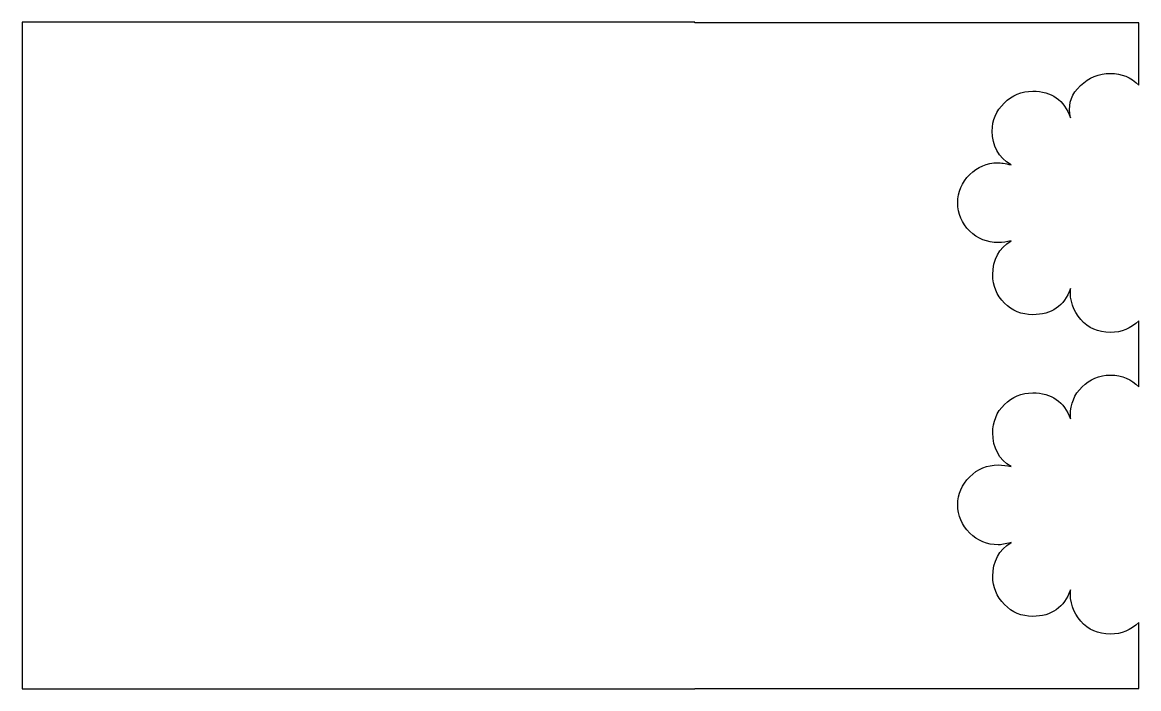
# Model space of a CAD drawing. Header units: centimetres. Extents: x -6.4 to 6.4, y -3.8 to 3.8.
import ezdxf

# ---------------------------------------------------------------- set-up
doc = ezdxf.new("R2010")
doc.units = ezdxf.units.CM
doc.header["$MEASUREMENT"] = 0
doc.layers.add('Camada 1', color=7, linetype='Continuous')

msp = doc.modelspace()

# ---------------------------------------------------------------- linework, layer by layer
at = {"layer": 'Camada 1'}
msp.add_open_spline([(1.30735, -3.81), (1.30735, -3.81), (-6.38121, -3.81), (-6.38121, -3.81), (-6.38121, -3.81), (-6.38121, -3.81), (-6.38121, 3.81), (-6.38121, 3.81), (-6.38121, 3.81), (-6.38121, 3.81), (1.30735, 3.81), (1.30735, 3.81), (1.30735, 3.81), (1.30735, 3.81), (1.30735, 3.80288), (1.30735, 3.80288), (1.30735, 3.80288), (1.30735, 3.80288), (6.38121, 3.80288), (6.38121, 3.80288), (6.38121, 3.80288), (6.38121, 3.80288), (6.38121, 3.0925), (6.38121, 3.0925), (6.38121, 3.0925), (6.29239, 3.18127), (6.18457, 3.22572), (6.05773, 3.22572), (6.05773, 3.22572), (5.92663, 3.22572), (5.81243, 3.17913), (5.71525, 3.08615), (5.71525, 3.08615), (5.61794, 2.99312), (5.5778, 2.88737), (5.59471, 2.76905), (5.59471, 2.76905), (5.59471, 2.76905), (5.60109, 2.71836), (5.60109, 2.71836), (5.60109, 2.71836), (5.52915, 2.9213), (5.38548, 3.02276), (5.16979, 3.02276), (5.16979, 3.02276), (5.04295, 3.02276), (4.93407, 2.97728), (4.84316, 2.88642), (4.84316, 2.88642), (4.7522, 2.79546), (4.70679, 2.6887), (4.70679, 2.56617), (4.70679, 2.56617), (4.70679, 2.39694), (4.77862, 2.26804), (4.92243, 2.17927), (4.92243, 2.17927), (4.85475, 2.19612), (4.804, 2.20464), (4.77019, 2.20464), (4.77019, 2.20464), (4.64753, 2.20464), (4.5408, 2.15945), (4.44994, 2.0692), (4.44994, 2.0692), (4.35895, 1.9789), (4.31357, 1.87076), (4.31357, 1.74482), (4.31357, 1.74482), (4.31357, 1.61877), (4.35895, 1.51175), (4.44994, 1.42356), (4.44994, 1.42356), (4.5408, 1.33535), (4.6497, 1.29135), (4.77657, 1.29135), (4.77657, 1.29135), (4.82732, 1.29135), (4.87587, 1.2977), (4.92243, 1.31035), (4.92243, 1.31035), (4.78294, 1.22574), (4.71314, 1.0968), (4.71314, 0.9235), (4.71314, 0.9235), (4.71314, 0.79663), (4.75754, 0.68884), (4.84633, 0.60005), (4.84633, 0.60005), (4.9351, 0.51126), (5.04294, 0.46686), (5.16978, 0.46686), (5.16978, 0.46686), (5.38544, 0.46686), (5.52914, 0.56611), (5.60108, 0.76494), (5.60108, 0.76494), (5.59256, 0.62955), (5.63169, 0.51224), (5.71842, 0.41294), (5.71842, 0.41294), (5.80499, 0.31354), (5.91821, 0.26387), (6.05772, 0.26387), (6.05772, 0.26387), (6.18456, 0.26387), (6.29235, 0.30829), (6.3812, 0.39706), (6.3812, 0.39706), (6.3812, 0.39706), (6.3812, -0.35764), (6.3812, -0.35764), (6.3812, -0.35764), (6.30079, -0.2689), (6.193, -0.22445), (6.05772, -0.22445), (6.05772, -0.22445), (5.93085, -0.22445), (5.82306, -0.2689), (5.73427, -0.35764), (5.73427, -0.35764), (5.64545, -0.44641), (5.60108, -0.55428), (5.60108, -0.68115), (5.60108, -0.68115), (5.60108, -0.68115), (5.60108, -0.72552), (5.60108, -0.72552), (5.60108, -0.72552), (5.52914, -0.52684), (5.38547, -0.42744), (5.16978, -0.42744), (5.16978, -0.42744), (5.04294, -0.42744), (4.93512, -0.47184), (4.84633, -0.56063), (4.84633, -0.56063), (4.75754, -0.6494), (4.71314, -0.75724), (4.71314, -0.88408), (4.71314, -0.88408), (4.71314, -1.05751), (4.78294, -1.18647), (4.92243, -1.27093), (4.92243, -1.27093), (4.87586, -1.25828), (4.82731, -1.25193), (4.77657, -1.25193), (4.77657, -1.25193), (4.6497, -1.25193), (4.5408, -1.29709), (4.44994, -1.38737), (4.44994, -1.38737), (4.35895, -1.47767), (4.31357, -1.58366), (4.31357, -1.7054), (4.31357, -1.7054), (4.31357, -1.83142), (4.35895, -1.93961), (4.44994, -2.02989), (4.44994, -2.02989), (4.5408, -2.12014), (4.6497, -2.16522), (4.77657, -2.16522), (4.77657, -2.16522), (4.80607, -2.16522), (4.85475, -2.15681), (4.92243, -2.13987), (4.92243, -2.13987), (4.78294, -2.22451), (4.71314, -2.35342), (4.71314, -2.52677), (4.71314, -2.52677), (4.71314, -2.6494), (4.75754, -2.75616), (4.84633, -2.84702), (4.84633, -2.84702), (4.9351, -2.93801), (5.04294, -2.98336), (5.16978, -2.98336), (5.16978, -2.98336), (5.38544, -2.98336), (5.52914, -2.88187), (5.60108, -2.67896), (5.60108, -2.67896), (5.59256, -2.81842), (5.63169, -2.93801), (5.71842, -3.03729), (5.71842, -3.03729), (5.80499, -3.13672), (5.91821, -3.18636), (6.05772, -3.18636), (6.05772, -3.18636), (6.18456, -3.18636), (6.29235, -3.14191), (6.3812, -3.05317), (6.3812, -3.05317), (6.3812, -3.05317), (6.3812, -3.80787), (6.3812, -3.80787), (6.3812, -3.80787), (6.3812, -3.80787), (1.30735, -3.80786), (1.30735, -3.80786), (1.30735, -3.80786), (1.30735, -3.80786), (1.30735, -3.81), (1.30735, -3.81)], degree=3, knots=[0, 0, 0, 0, 0.01886792, 0.01886792, 0.01886792, 0.01886792, 0.03773585, 0.03773585, 0.03773585, 0.03773585, 0.05660377, 0.05660377, 0.05660377, 0.05660377, 0.0754717, 0.0754717, 0.0754717, 0.0754717, 0.09433962, 0.09433962, 0.09433962, 0.09433962, 0.11320755, 0.11320755, 0.11320755, 0.11320755, 0.13207547, 0.13207547, 0.13207547, 0.13207547, 0.1509434, 0.1509434, 0.1509434, 0.1509434, 0.16981132, 0.16981132, 0.16981132, 0.16981132, 0.18867925, 0.18867925, 0.18867925, 0.18867925, 0.20754717, 0.20754717, 0.20754717, 0.20754717, 0.22641509, 0.22641509, 0.22641509, 0.22641509, 0.24528302, 0.24528302, 0.24528302, 0.24528302, 0.26415094, 0.26415094, 0.26415094, 0.26415094, 0.28301887, 0.28301887, 0.28301887, 0.28301887, 0.30188679, 0.30188679, 0.30188679, 0.30188679, 0.32075472, 0.32075472, 0.32075472, 0.32075472, 0.33962264, 0.33962264, 0.33962264, 0.33962264, 0.35849057, 0.35849057, 0.35849057, 0.35849057, 0.37735849, 0.37735849, 0.37735849, 0.37735849, 0.39622642, 0.39622642, 0.39622642, 0.39622642, 0.41509434, 0.41509434, 0.41509434, 0.41509434, 0.43396226, 0.43396226, 0.43396226, 0.43396226, 0.45283019, 0.45283019, 0.45283019, 0.45283019, 0.47169811, 0.47169811, 0.47169811, 0.47169811, 0.49056604, 0.49056604, 0.49056604, 0.49056604, 0.50943396, 0.50943396, 0.50943396, 0.50943396, 0.52830189, 0.52830189, 0.52830189, 0.52830189, 0.54716981, 0.54716981, 0.54716981, 0.54716981, 0.56603774, 0.56603774, 0.56603774, 0.56603774, 0.58490566, 0.58490566, 0.58490566, 0.58490566, 0.60377358, 0.60377358, 0.60377358, 0.60377358, 0.62264151, 0.62264151, 0.62264151, 0.62264151, 0.64150943, 0.64150943, 0.64150943, 0.64150943, 0.66037736, 0.66037736, 0.66037736, 0.66037736, 0.67924528, 0.67924528, 0.67924528, 0.67924528, 0.69811321, 0.69811321, 0.69811321, 0.69811321, 0.71698113, 0.71698113, 0.71698113, 0.71698113, 0.73584906, 0.73584906, 0.73584906, 0.73584906, 0.75471698, 0.75471698, 0.75471698, 0.75471698, 0.77358491, 0.77358491, 0.77358491, 0.77358491, 0.79245283, 0.79245283, 0.79245283, 0.79245283, 0.81132075, 0.81132075, 0.81132075, 0.81132075, 0.83018868, 0.83018868, 0.83018868, 0.83018868, 0.8490566, 0.8490566, 0.8490566, 0.8490566, 0.86792453, 0.86792453, 0.86792453, 0.86792453, 0.88679245, 0.88679245, 0.88679245, 0.88679245, 0.90566038, 0.90566038, 0.90566038, 0.90566038, 0.9245283, 0.9245283, 0.9245283, 0.9245283, 0.94339623, 0.94339623, 0.94339623, 0.94339623, 0.96226415, 0.96226415, 0.96226415, 0.96226415, 1, 1, 1, 1], dxfattribs=at)

doc.saveas('drawing.dxf')
